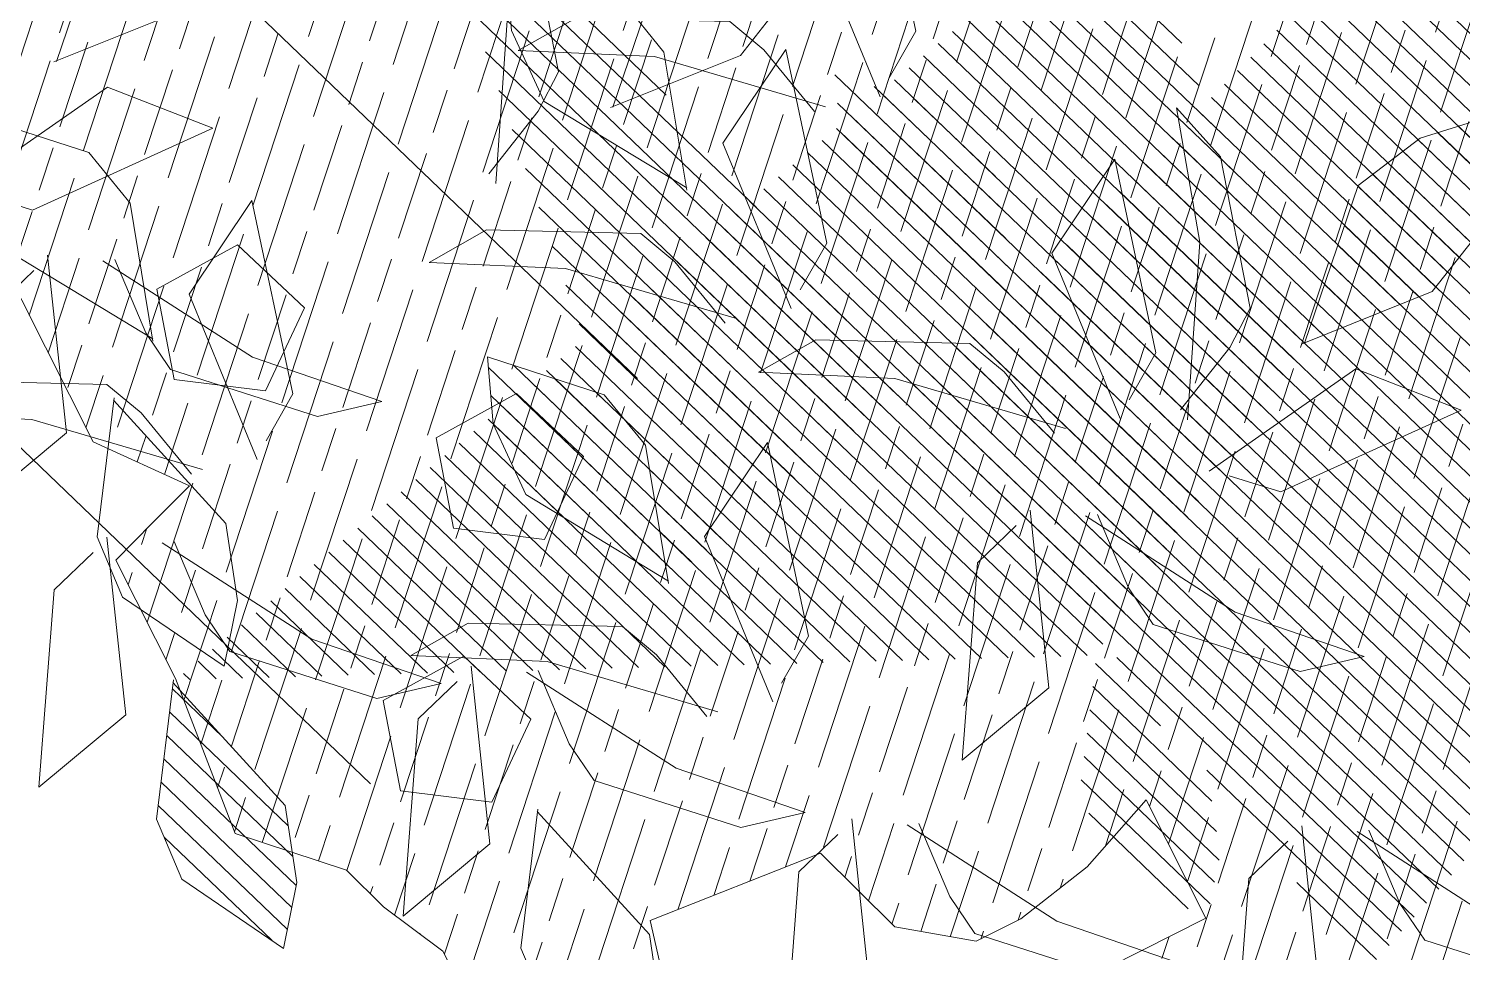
# Model space of a CAD drawing. Header units: millimetres. Extents: x 29001 to 40804, y -8833 to -5892.
# Drawn here: x 29473.07 to 29480.99, y -8287.31 to -8282.2 of the extents above; entities that cross this region are included whole.
import ezdxf

# ---------------------------------------------------------------- set-up
doc = ezdxf.new("R2010")
doc.units = ezdxf.units.MM
doc.layers.get('0').update_dxf_attribs({"lineweight": 0})
for name, color, linetype, lineweight in [('250', 250, 'Continuous', 0), ('252', 252, 'Continuous', 0), ('ARBOL', 3, 'Continuous', 0)]:
    doc.layers.add(name, color=color, linetype=linetype, lineweight=lineweight)
pattern_1 = [(44.99999999999999, (-1654801.513832474, 54996.58392904807), (-0.0105615167030975, 0.0105615167030975), [])]

# ---------------------------------------------------------------- blocks, each defined once
blk = doc.blocks.new('cc')
at = {"color": 66, "linetype": 'Continuous', "true_color": 0x608d07}
for p, q in [((-2.024880017092073, 2.146792107114379), (-2.309246085085761, 2.310970933018325)), ((-1.915532748236728, 2.0078294805935), (-2.199898816230416, 2.172008306499265)), ((-2.123387312632985, 1.976172466316712), (-2.407753380628492, 2.140351292220657)), ((-2.033678333918942, 2.000209914798688), (-2.204297974714791, 2.098717210343239)), ((-2.453786620913888, 1.863604790083627), (-2.738152688907576, 2.027783615989392)), ((-2.345460180451482, 1.952724393424432), (-2.430770000850316, 2.001978041198527)), ((-2.014040043777641, 1.837209839795833), (-2.298406111773147, 2.001388665701597)), ((-2.221894608179355, 1.805552825520863), (-2.506260676173042, 1.969731651426628)), ((-1.905713603320692, 1.926329443143914), (-1.991023423719525, 1.97558309091437)), ((-1.782148031041288, 1.779157875231249), (-2.066514099034976, 1.943336701135195)), ((-2.132185629456217, 1.829590273997383), (-2.302805270253884, 1.928097569541933)), ((-1.692439052325426, 1.803195323715045), (-1.863058693123094, 1.901702619257776)), ((-2.443967475996033, 1.782104752632222), (-2.529277296394866, 1.831358400402678)), ((-2.112547339318553, 1.666590198998165), (-2.39691340731224, 1.83076902490393)), ((-2.56062104632656, 1.773623771365237), (-2.604767971712135, 1.799112010619865)), ((-2.004220898859785, 1.755709802340789), (-2.0895307192568, 1.804963450113064)), ((-1.672800762185943, 1.64019524871037), (-1.957166830179631, 1.804374074614316)), ((-2.230692925000767, 1.658970633203353), (-2.401312565798435, 1.757477928746084)), ((-1.880655326585838, 1.608538234433581), (-2.165021394581345, 1.772717060339346)), ((-1.440908749445953, 1.582143284142148), (-1.725274817441459, 1.746322110047913)), ((-1.790946347864519, 1.632575682913739), (-1.961565988660368, 1.73108297845647)), ((-2.320401903718448, 1.634933184723195), (-2.44920160910624, 1.709295729298901)), ((-2.211054634863103, 1.495970558202316), (-2.425164160709755, 1.619586750586677)), ((-2.102728194404335, 1.585090161546759), (-2.188038014803169, 1.634343809319034)), ((-1.771308057726856, 1.469575607910883), (-2.055674125720543, 1.633754433814829)), ((-1.979162622126751, 1.437918593635914), (-2.263528690120438, 1.602097419539859)), ((-1.662981617266269, 1.558695211257145), (-1.748291437665102, 1.607948859027601)), ((-1.331561480590608, 1.443180657623088), (-1.615927548586114, 1.607359483527034)), ((-1.88945364340907, 1.461956042119709), (-2.060073284204918, 1.560463337662441)), ((-1.539416044992322, 1.411523643348119), (-1.823782112986009, 1.575702469252064)), ((-2.768946797679746, 1.51474594269348), (-2.785129505049554, 1.52408903315154)), ((-2.650801211999351, 1.522365508488292), (-2.6688696173278, 1.532797307170767)), ((-2.418909199264817, 1.464313543925527), (-2.53392146562328, 1.530715906868863)), ((-2.329200220545317, 1.488350992407504), (-2.401126712258701, 1.529877771758038)), ((-1.449707066271003, 1.435561091828276), (-1.620326707068671, 1.534068387371008)), ((-2.858655776399246, 1.490708494213322), (-2.874838484060092, 1.500051584838729)), ((-2.640982067081495, 1.440865471036886), (-2.726291887480329, 1.490119118809162)), ((-2.309561930404016, 1.32535091740283), (-2.593927998399522, 1.489529743308594)), ((-2.201235489948886, 1.414470520750911), (-2.286545310347719, 1.463724168523186)), ((-1.869815353271406, 1.298955967115035), (-2.154181421265093, 1.463134793020799)), ((-2.749308507542082, 1.351745867694262), (-2.921639138230603, 1.451241003711402)), ((-2.517416494807549, 1.29369390312786), (-2.801782562801236, 1.457872729031806)), ((-2.077669917669482, 1.267298952838246), (-2.362035985663169, 1.431477778742192)), ((-1.761488912812638, 1.388075570463116), (-1.846798733209653, 1.437329218235391)), ((-1.43006877613152, 1.272561016825421), (-1.714434844125208, 1.436739842729367)), ((-2.86745409321702, 1.344126301892175), (-2.962641407597403, 1.399082723475658)), ((-2.42770751608623, 1.317731351609837), (-2.598327156883897, 1.416238647152568)), ((-1.637923340531415, 1.240904002548632), (-1.922289408526922, 1.405082828454397)), ((-1.321742335674571, 1.361680620171683), (-1.407052156073405, 1.410934267943958)), ((-1.98796093895362, 1.291336401323861), (-2.158580579751288, 1.389843696866592)), ((-1.548214361817372, 1.264941451034247), (-1.718834002613221, 1.363448746578797)), ((-1.198176763396987, 1.214509052260837), (-1.482542831392493, 1.378687878166602)), ((-2.957163071943796, 1.320088853421112), (-2.999217750577372, 1.344369133448708)), ((-2.739489362620589, 1.270245830235581), (-2.824799183017603, 1.319499478009675)), ((-2.408069225948566, 1.154731276605162), (-2.692435293942253, 1.318910102512746)), ((-2.847815803086633, 1.181126226898414), (-3.003649484191556, 1.271096844633576)), ((-2.615923790352099, 1.123074262332011), (-2.900289858345786, 1.287253088237776)), ((-2.299742785489798, 1.243850879953243), (-2.385052605888632, 1.293104527723699)), ((-1.968322648812318, 1.128336326317367), (-2.252688716806006, 1.292515152221313)), ((-2.526214811625323, 1.147111710808531), (-2.696834452421172, 1.245619006353081)), ((-2.176177213212213, 1.096679312042397), (-2.460543281205901, 1.260858137946343)), ((-1.859996208357188, 1.217455929667267), (-1.945306028756022, 1.266709577439542)), ((-1.528576071676071, 1.101941376029572), (-1.812942139671577, 1.266120201933518)), ((-1.420249631219122, 1.191060979379472), (-1.505559451617955, 1.240314627149928)), ((-1.088829494536185, 1.075546425738139), (-1.373195562531691, 1.239725251643904)), ((-2.086468234494532, 1.120716760524374), (-2.257087875290381, 1.219224056068924)), ((-1.736430636074147, 1.070284361750964), (-2.020796704069653, 1.234463187656729)), ((-1.296684058937899, 1.04388941146135), (-1.581050126931586, 1.208068237367115)), ((-2.96596138876339, 1.173506661098145), (-3.008081217774816, 1.19782455571476)), ((-1.646721657361923, 1.094321810240217), (-1.81734129815959, 1.192829105782948)), ((-2.837996658165139, 1.099626189441551), (-2.923306478562154, 1.148879837212007)), ((-2.506576521493116, 0.9841116358129511), (-2.790942589488623, 1.148290461716897)), ((-1.206975080223856, 1.067926859950603), (-1.377594721021524, 1.166434155493334)), ((-2.71443108589483, 0.9524546215343435), (-2.998797153888518, 1.116633447440108)), ((-2.398250081027072, 1.073231239151937), (-2.483559901425906, 1.122484886922393)), ((-2.06682994435505, 0.9577166855196992), (-2.351196012348737, 1.121895511425464)), ((-2.946323098625726, 1.010506586100746), (-3.090361489055795, 1.093667189586995)), ((-2.274684508756764, 0.9260596712465485), (-2.559050576750451, 1.090238497152313)), ((-1.9585035038981, 1.04683628886778), (-2.043813324295115, 1.096089936640055)), ((-1.627083367216983, 0.9313217352300853), (-1.91144943521067, 1.095500561134031)), ((-3.064468684304302, 1.002887020300477), (-3.170605298641021, 1.064165023159148)), ((-2.624722107169873, 0.9764920700126822), (-2.795341747967541, 1.074999365557233)), ((-2.184975530031807, 0.9500971197230683), (-2.355595170829474, 1.048604415267619)), ((-1.834937931616878, 0.8996647209551156), (-2.119303999612384, 1.063843546859061)), ((-1.518756926765491, 1.020441338583623), (-1.604066747164325, 1.069694986354079)), ((-1.187336790082554, 0.9049267849422904), (-1.471702858076242, 1.069105610848055)), ((-3.154177663031078, 0.9788495718257764), (-3.250849108335387, 1.034662856794967)), ((-1.745228952902835, 0.9237021694407304), (-1.915848593700503, 1.022209464983462)), ((-1.395191354482449, 0.8732697706636827), (-1.679557422476137, 1.037448596569448)), ((-1.079010349625605, 0.9940463882940094), (-1.164320170026258, 1.043300036066285)), ((-3.484576971306524, 0.8662818955926923), (-3.72739827551959, 1.006474840942246)), ((-3.376250530847756, 0.9554014989334974), (-3.46156035124659, 1.004655146705772)), ((-3.044830394172095, 0.8398869453048974), (-3.329196462167602, 1.004065771208843)), ((-1.305482375770225, 0.8973072191547544), (-1.476102016566074, 0.9958145146974857)), ((-0.9554447773443826, 0.8468748203758878), (-1.23981084533807, 1.011053646279834)), ((-3.602722556990557, 0.8586623297960614), (-3.773342197788224, 0.9571696253406117)), ((-3.252684958573809, 0.8082299310299277), (-3.537051026567497, 0.9724087569338735)), ((-2.93650395370787, 0.9290065486438834), (-3.021813774106704, 0.9782601964161586)), ((-2.605083817034028, 0.8134919950116455), (-2.889449885027716, 0.9776708209174103)), ((-2.496757376571622, 0.9026115983579075), (-2.582067196972275, 0.9518652461283637)), ((-2.1653372398996, 0.7870970447238506), (-2.449703307893287, 0.9512758706296154)), ((-0.8657357986303396, 0.8709122688651405), (-1.036355439428007, 0.9694195644096908)), ((-3.16297597985249, 0.8322673795064475), (-3.333595620650158, 0.9307746750491788)), ((-2.812938381437561, 0.7818349807384948), (-3.097304449431249, 0.9460138066442596)), ((-2.373191804299495, 0.7554400304488809), (-2.657557872295001, 0.9196188563546457)), ((-2.057010799435375, 0.8762166480664746), (-2.142320619834209, 0.9254702958387497)), ((-1.725590662759714, 0.7607020944342366), (-2.009956730753402, 0.9248809203381825)), ((-2.723229402712604, 0.8058724292168336), (-2.893849043510272, 0.9043797247595649)), ((-1.933445227161428, 0.729045080159267), (-2.217811295156935, 0.8932239060632128)), ((-1.617264222304584, 0.8498216977841366), (-1.702574042705237, 0.8990753455564118)), ((-1.285844085623467, 0.7343071441446227), (-1.570210153617154, 0.8984859700485686)), ((-2.283482825576357, 0.7794774789290386), (-2.454102466374025, 0.8779847744717699)), ((-1.493698650025181, 0.702650129867834), (-1.778064718018868, 0.8668289557735989)), ((-1.177517645173793, 0.8234267474981607), (-1.262827465570808, 0.8726803952704358)), ((-0.8460975084890379, 0.7079121938550088), (-1.130463576482725, 0.8720910197607736)), ((-3.474757826392306, 0.7847818581394677), (-3.560067646792959, 0.8340355059117428)), ((-3.143337689713007, 0.6692673045054107), (-3.427703757708514, 0.8334461304093566)), ((-1.843736248440109, 0.7530825286394247), (-2.014355889237777, 0.851589824182156)), ((-1.403989671309319, 0.7266875783570867), (-1.574609312106986, 0.825194873899818)), ((-1.053952072887114, 0.6762551795782201), (-1.33831814088262, 0.840434005482166)), ((-3.583084266854712, 0.6956622547968436), (-3.805218515692104, 0.8239115231590404)), ((-3.351192254118359, 0.63761029023226), (-3.635558322113866, 0.8017891161362058)), ((-3.035011249256058, 0.7583869078498537), (-3.120321069654892, 0.8076405556221289)), ((-2.703591112578579, 0.6428723542176158), (-2.987957180574085, 0.8070511801215616)), ((-0.9642430941785278, 0.7002926280711108), (-1.134862734974377, 0.7987999236138421)), ((-0.6142054957490473, 0.6498602292886062), (-0.8985715637445537, 0.814039055192552)), ((-2.911445676978474, 0.6112153399408271), (-3.19581174497398, 0.7753941658465919)), ((-2.595264672116173, 0.7319919575602398), (-2.680574492515007, 0.781245605332515)), ((-2.263844535438693, 0.6164774039261829), (-2.5482106034342, 0.7806562298319477)), ((-3.701229852533288, 0.6880426890002127), (-3.781181067332, 0.7342025443867897)), ((-3.26148327539704, 0.6616477387105988), (-3.432102916194708, 0.7601550342551491)), ((-2.821736698260793, 0.6352527884209849), (-2.992356339056641, 0.7337600839655352)), ((-2.471699099842226, 0.5848203896512132), (-2.756065167835914, 0.748999215556978)), ((-2.155518094981744, 0.7055970072724449), (-2.240827915378759, 0.75485065504472)), ((-1.824097958304264, 0.590082453638388), (-2.108464026299771, 0.7542612795441528)), ((-2.381990121120907, 0.6088578381331899), (-2.552609761916756, 0.7073651336759212)), ((-2.031952522707797, 0.5584254393615993), (-2.316318590701485, 0.7226042652655451)), ((-1.715771517843677, 0.679202056982831), (-1.801081338242511, 0.7284557047532871)), ((-1.384351381166198, 0.563687503346955), (-1.668717449161704, 0.7278663292509009)), ((-1.276024940714706, 0.652807106700493), (-1.361334761111721, 0.7020607544709492)), ((-0.9446048040299502, 0.5372925530555221), (-1.228970872023638, 0.701471378961287)), ((-1.942243543986478, 0.582462887845395), (-2.112863184782327, 0.6809701833881263)), ((-1.592205945569731, 0.5320304890738043), (-1.876572013563418, 0.6962093149777502)), ((-1.152459368429845, 0.5056355387805525), (-1.436825436423533, 0.6698143646863173)), ((-0.8362783635802771, 0.6264121564145171), (-0.9215881839772919, 0.6756658041867922)), ((-0.5048582268937025, 0.5108976027695462), (-0.789224294889209, 0.675076428675311)), ((-3.790938831256426, 0.6640052405218739), (-3.792227002160871, 0.6647489663409942)), ((-3.573265121935037, 0.614162217343619), (-3.65857494233569, 0.6634158651158941)), ((-3.241844985261196, 0.498647663711381), (-3.526211053256702, 0.6628264896171459)), ((-3.133518544800609, 0.5877672670540051), (-3.218828365199442, 0.6370209148280992)), ((-2.802098408119491, 0.4722527134199481), (-3.086464476113179, 0.636431539323894)), ((-1.502496966848412, 0.5560679375539621), (-1.673116607644261, 0.6545752330985124)), ((-0.7127127912935975, 0.4792405884927575), (-0.997078859287285, 0.6434194143967034)), ((-3.44969954966291, 0.4669906494345923), (-3.734065617656597, 0.6311694753385382)), ((-3.009952972524843, 0.4405956991467974), (-3.294319040518531, 0.6047745250507433)), ((-2.693771967664361, 0.5613723167662101), (-2.779081788061376, 0.6106259645366663)), ((-2.362351830985062, 0.4458577631303342), (-2.64671789897875, 0.610036589036099)), ((-1.06275038971944, 0.5296729872716242), (-1.23337003051347, 0.6281802828161744)), ((-3.681591562397443, 0.525042613999176), (-3.806143806401451, 0.5969528856039688)), ((-3.359990570939772, 0.4910280979165691), (-3.530610211737439, 0.5895353934593004)), ((-2.570206395384957, 0.4142007488553645), (-2.854572463378645, 0.5783795747611293)), ((-2.254025390524475, 0.5349773664765962), (-2.33933521092149, 0.5842310142470524)), ((-1.922605253845177, 0.4194628128389013), (-2.206971321838864, 0.5836416387428471)), ((-2.920243993805343, 0.4646331476269552), (-3.090863634603011, 0.5631404431715055)), ((-2.130459818250529, 0.3878057985657506), (-2.414825886244216, 0.5519846244696964)), ((-1.814278813388228, 0.5085824161888013), (-1.899588633787062, 0.5578360639592574)), ((-1.482858676710748, 0.3930678625511064), (-1.767224744706255, 0.5572466884550522)), ((-3.7997371480742, 0.517423048198907), (-3.81475373925241, 0.5260928811603662)), ((-2.480497416669095, 0.4382381973373413), (-2.651117057466763, 0.5367454928800726)), ((-2.04075083952921, 0.4118432470477273), (-2.211370480325058, 0.5103505425904586)), ((-1.690713241112462, 0.3614108482761367), (-1.97507930910615, 0.5255896741800825)), ((-1.37453223625198, 0.4821874658991874), (-1.459842056648995, 0.5314411136696435)), ((-1.043112099572681, 0.3666729122596735), (-1.327478167566369, 0.5308517381654383)), ((-3.67177241747595, 0.4435425765423133), (-3.757082237874783, 0.4927962243145885)), ((-3.340352280803927, 0.3280280229137134), (-3.624718348799433, 0.4922068488194782)), ((-1.601004262392962, 0.3854482967599324), (-1.77162390319063, 0.4839555923044827)), ((-1.250966663974395, 0.3350158979847038), (-1.535332731969902, 0.4991947238922876)), ((-0.9347856591211894, 0.4557925156150304), (-1.020095479518204, 0.5050461633873056)), ((-3.548206845205641, 0.2963710086387437), (-3.819187301973216, 0.4528216482995049)), ((-3.23202584034334, 0.4171476262599754), (-3.317335660742174, 0.4664012740304315)), ((-2.900605703667679, 0.3016330726240994), (-3.184971771661367, 0.4658118985280453)), ((-1.161257685254895, 0.3590533464703185), (-1.331877326052563, 0.4575606420130498)), ((-0.8112200868345099, 0.3086209476950899), (-1.095586154830016, 0.4727997735990357)), ((-3.458497866480684, 0.3204084571152634), (-3.629117507278352, 0.4189157526579947)), ((-3.108460268067574, 0.2699760583491297), (-3.392826336061262, 0.4341548842530756)), ((-2.792279263208911, 0.3907526759703615), (-2.877589083607745, 0.4400063237408176)), ((-2.460859126525975, 0.2752381223308475), (-2.745225194519662, 0.4394169482366124)), ((-2.352532686070845, 0.3643577256807475), (-2.437842506471497, 0.4136113734530227)), ((-2.021112549389727, 0.2488431720430526), (-2.305478617385234, 0.4130219979488174)), ((-3.780098857938356, 0.3544229732015083), (-3.851590680425943, 0.3956987961591949)), ((-3.018751289348074, 0.2940135068292875), (-3.189370930143923, 0.3925208023738378)), ((-2.668713690929508, 0.2435811080595158), (-2.953079758926833, 0.4077599339652807)), ((-2.228967113791441, 0.2171861577680829), (-2.513333181785129, 0.3813649836720288)), ((-1.912786108930959, 0.3379627753911336), (-1.998095929329793, 0.3872164231634088)), ((-1.58136597225166, 0.2224482217534387), (-1.865732040245348, 0.3866270476573845)), ((-2.579004712213646, 0.2676185565414926), (-2.749624353011313, 0.3661258520842239)), ((-1.789220536655193, 0.190791207478469), (-2.073586604648881, 0.3549700333824148)), ((-1.47303953179653, 0.3115678251033387), (-1.558349352195364, 0.3608214728756138)), ((-1.141619395117232, 0.1960532714656438), (-1.425985463110919, 0.3602320973695896)), ((-3.770279713027776, 0.2729229357555596), (-3.855589533424791, 0.3221765835260157)), ((-3.438859576344839, 0.1574083821142267), (-3.723225644338527, 0.3215872080218105)), ((-2.139258135075579, 0.2412236062536977), (-2.309877775873247, 0.339730901796429)), ((-1.349473959518946, 0.1643962571888551), (-1.633840027512633, 0.3285750830946199)), ((-3.330533135884252, 0.2465279854586697), (-3.415842956283086, 0.2957816332309449)), ((-2.999112999210411, 0.1310134318282508), (-3.283479067204098, 0.2951922577321966)), ((-1.699511557935693, 0.2148286559640837), (-1.870131198733361, 0.313335951506815)), ((-1.259764980801265, 0.1884337056744698), (-1.430384621597113, 0.2869410012190201)), ((-3.646714140744734, 0.125751367837438), (-3.917349706542154, 0.2820028846017522)), ((-3.206967563610306, 0.09935641755146207), (-3.491333631603993, 0.2635352434572269)), ((-2.890786558751643, 0.2201330351726938), (-2.976096379148657, 0.2693866829467879)), ((-2.559366422072344, 0.1046184815386368), (-2.843732490066031, 0.2687973074425827)), ((-3.878606153479268, 0.1838033324020216), (-3.947380813082418, 0.2235104006358597)), ((-3.55700516203251, 0.1497888163266907), (-3.727624802828359, 0.248296111869422)), ((-2.767220986475877, 0.07296146726184816), (-3.051587054469564, 0.237140293167613)), ((-2.451039981615395, 0.1937380848848989), (-2.536349802016048, 0.242991732657174)), ((-2.119619844930639, 0.07822353124538495), (-2.403985912926146, 0.2424023571493308)), ((-3.117258584888987, 0.1233938660316198), (-3.287878225684835, 0.2219011615743511)), ((-2.677512007756377, 0.0969989157456439), (-2.848131648552226, 0.1955062112901942)), ((-2.32747440933781, 0.04656651697223424), (-2.611840477331498, 0.2107453428779991)), ((-2.011293404480966, 0.1673431345971039), (-2.096603224877981, 0.2165967823675601)), ((-1.67987326779803, 0.05182858095759002), (-1.964239335791717, 0.2160074068615359)), ((-1.571546827339262, 0.14094818430749), (-1.656856647738095, 0.1902018320797652)), ((-2.237765430620129, 0.07060396545784897), (-2.408385071417797, 0.1691112610005803)), ((-1.887727832197925, 0.02017156668262032), (-2.172093900191612, 0.1843503925865662)), ((-1.240126690658144, 0.02543363066615711), (-1.524492758651832, 0.1896124565719219)), ((-3.537366871887571, -0.01321125868525996), (-3.821732939881258, 0.1509675672186859)), ((-1.798018853485701, 0.04420901516823506), (-1.96863849427973, 0.1427163107127853)), ((-1.447981255059858, -0.006223383608812583), (-1.732347323055365, 0.1579554422969522)), ((-3.86878700858324, 0.1023032949742628), (-3.910682283953065, 0.1264915434876457)), ((-3.42904043143426, 0.075908344670097), (-3.514350251833093, 0.1251619924423721)), ((-3.097620294751323, -0.0396062089712359), (-3.38198636274501, 0.1245726169327099)), ((-2.989293854292555, 0.04951339437502611), (-3.07460367468957, 0.09876704214548226)), ((-2.657873717615075, -0.06600115925903083), (-2.942239785610582, 0.09817766664491501)), ((-1.358272276343996, 0.01781406487862114), (-1.528891917141664, 0.1163213604231714)), ((-3.655512457587974, -0.02083082445460605), (-3.826132098385642, 0.07767647108994424)), ((-3.305474859149399, -0.07126322325166257), (-3.589840927144905, 0.09291560265410226)), ((-2.865728282016789, -0.09765817353400053), (-3.150094350012296, 0.06652065236994531)), ((-2.549547277158126, 0.02311844408905017), (-2.63485709755696, 0.07237209186132532)), ((-2.218127140480647, -0.09239610954864474), (-2.502493208474334, 0.07178271635712008)), ((-3.215765880438994, -0.04722577475695289), (-3.386385521236662, 0.05128152078577841)), ((-2.425981704880542, -0.1240531238254334), (-2.710347772874229, 0.04012570208033139)), ((-2.109800700025517, -0.003276506198744755), (-2.195110520422531, 0.04597714157353039)), ((-1.778380563337123, -0.1187910598418966), (-2.062746631332629, 0.0453877660620492)), ((-3.745221436285647, -0.04486827296204865), (-3.87398375482735, 0.02947268631032784)), ((-2.77601930329547, -0.07362072505384276), (-2.946638944093138, 0.02488657048888854)), ((-1.986235127742475, -0.1504480741132284), (-2.270601195737981, 0.01373075179071748)), ((-1.67005412288745, -0.02967145648653968), (-1.755363943284465, 0.01958219128391647)), ((-1.338633986202694, -0.1451860101296916), (-1.623000054196382, 0.01899281577607326)), ((-2.336272726162861, -0.1000156753398187), (-2.506892366960528, -0.001508379793449421)), ((-1.896526149030251, -0.1264106256257946), (-2.067145789827919, -0.02790333008306334)), ((-1.546488550602589, -0.1768430244046613), (-1.830854618596277, -0.01266419849889644)), ((-3.527547726989724, -0.09471129610938078), (-3.612857547390377, -0.04545764833892463)), ((-3.196127590292235, -0.2102258497707226), (-3.480493658287742, -0.04604702386677673)), ((-1.456779571892184, -0.1528055759154086), (-1.627399212689852, -0.05429828037267725)), ((-3.635874167426664, -0.1838308994829276), (-3.837285225738015, -0.06754617075057467)), ((-3.403982154690311, -0.2418828640493302), (-3.688348222683999, -0.07770403814356541)), ((-3.087801149842562, -0.1211062464135466), (-3.173110970241396, -0.07185259864127147)), ((-2.756381013155988, -0.2366208000566985), (-3.040747081149675, -0.07244197415275266)), ((-3.314273175994458, -0.2178454155382497), (-3.484892816792126, -0.1193381199955184)), ((-2.964235577557702, -0.2682778143371252), (-3.248601645551389, -0.1040989884313603)), ((-2.648054572699039, -0.1475011967104365), (-2.733364393097872, -0.09824754893816134)), ((-2.316634436023378, -0.2630157503444934), (-2.601000504017065, -0.09883692444054759)), ((-2.208307995566429, -0.1738961469945934), (-2.293617815965263, -0.1246424992241373)), ((-1.876887858885311, -0.2894107006359263), (-2.161253926878999, -0.1252318747301615)), ((-2.874526598847297, -0.2442403658405965), (-3.045146239643145, -0.1457330702978652)), ((-2.524489000423273, -0.2946727646212821), (-2.80885506841696, -0.1304939387155173)), ((-2.084742423285206, -0.321067714910896), (-2.369108491280713, -0.1568888890069502)), ((-1.768561418432, -0.2002910972823884), (-1.853871238829015, -0.1510374495119322)), ((-1.437141281743607, -0.3158056509273592), (-1.721507349737294, -0.1516268250234134)), ((-3.754019753128887, -0.1914504652540927), (-3.806869251036915, -0.1609377934073564)), ((-2.434780021703773, -0.2706353161374864), (-2.605399662501441, -0.1721280205947551)), ((-1.644995846148959, -0.3474626652005099), (-1.929361914142646, -0.1832838392965641)), ((-3.626055022530636, -0.2653309369106864), (-3.71136484292947, -0.2160772891365923)), ((-3.294634885833148, -0.3808454905702092), (-3.579000953826835, -0.2166666646662634)), ((-1.995033444571163, -0.2970302664234623), (-2.165653085368831, -0.198522970880731)), ((-3.502489450233043, -0.4125025048469979), (-3.782831802613146, -0.2506467722323578)), ((-3.186308445399845, -0.2917258871948434), (-3.27161826579686, -0.2424722394225682)), ((-2.854888308698719, -0.4072404408598231), (-3.139254376692406, -0.2430616149540583)), ((-3.062742873098614, -0.4388974551366118), (-3.347108941092301, -0.274718629230847)), ((-2.746561868250865, -0.3181208374971902), (-2.83187168864788, -0.2688671897267341)), ((-2.415141731562471, -0.4336353911457991), (-2.699507799557978, -0.2694565652400343)), ((-3.41278047153537, -0.3884650563377363), (-3.583400112333038, -0.289957760793186)), ((-2.973033894402761, -0.4148600066218933), (-3.143653535200428, -0.316352711079162)), ((-2.622996295962366, -0.4652924054244068), (-2.907362363957873, -0.3011135795204609)), ((-2.306815291107341, -0.3445157877940801), (-2.392125111506175, -0.295262140021805)), ((-1.975395154428043, -0.460030341433594), (-2.25976122242173, -0.2958515155278292)), ((-3.734381462973033, -0.3544505402787763), (-3.758794354211204, -0.3403557509518578)), ((-2.533287317255599, -0.4412549569260591), (-2.703906958053267, -0.3427476613833278)), ((-2.183249718827938, -0.4916873557085637), (-2.467615786823444, -0.3275085298027989)), ((-1.867068713974732, -0.370910738080056), (-1.952378534373565, -0.3216570903077809)), ((-2.093540740112076, -0.46764990722113), (-2.264160380909743, -0.3691426116783987)), ((-1.743503141693509, -0.5180823059981776), (-2.027869209687196, -0.3539034800942318)), ((-3.647089922815212, -0.4048483344886336), (-3.677508249373204, -0.3872863054621121)), ((-3.284815740938939, -0.46234552799433), (-3.370125561337773, -0.4130918802238739)), ((-2.953395604237812, -0.5778600816574908), (-3.237761672235138, -0.413681255751726)), ((-2.845069163806329, -0.488740478278487), (-2.930378984205163, -0.4394868305062118)), ((-2.513649027105203, -0.6042550319452857), (-2.79801509509889, -0.4400762060395209)), ((-3.393142181377698, -0.5514651313642389), (-3.536291373609856, -0.4688179066961311)), ((-3.161250168639526, -0.6095170959324605), (-3.445616236635033, -0.4453382700266957)), ((-2.721503591503279, -0.6359120462220744), (-3.005869659496966, -0.4717332203181286)), ((-2.405322586657348, -0.5151354285826528), (-2.490632407058001, -0.4658817808103777)), ((-2.073902449968955, -0.6306499822312617), (-2.358268517962642, -0.4664711563254968)), ((-3.071541189943673, -0.5854796474231989), (-3.242160830741341, -0.4869723518768296)), ((-2.28175701436885, -0.6623069965098694), (-2.566123082362537, -0.4981281706059235)), ((-3.511287767076283, -0.559084697137223), (-3.562851826467522, -0.5293141735673998)), ((-2.631794612811063, -0.6118745977091749), (-2.802414253608731, -0.5133673021628056)), ((-1.84201043723624, -0.6887019467940263), (-2.126376505229928, -0.5245231208900805)), ((-2.192048035662083, -0.6382695480097027), (-2.362667676459751, -0.5397622524669714)), ((-3.383323036479851, -0.6329651687919977), (-3.468632856876866, -0.5837115210215416)), ((-3.051902899784181, -0.7484797224515205), (-3.336268967779688, -0.5843008965475747)), ((-3.259757464185896, -0.7801367367283092), (-3.544123532179583, -0.6159579108225444)), ((-2.943576459347241, -0.6593601190797926), (-3.028886279746075, -0.6101064713075175)), ((-2.612156322646115, -0.7748746727447724), (-2.896522390639802, -0.6106958468371886)), ((-3.49164947691861, -0.7220847721637256), (-3.596929517727403, -0.661301312262367)), ((-3.170048485484585, -0.7560992882208666), (-3.340668126282253, -0.6575919926781353)), ((-2.82001088704601, -0.8065316870197421), (-3.104376955039697, -0.6423528611157963)), ((-2.503829882214632, -0.6857550693639496), (-2.589139702613465, -0.6365014215916744)), ((-2.172409745511686, -0.8012696230325673), (-2.456775813505374, -0.6370907971286215)), ((-2.730301908351976, -0.7824942385068425), (-2.900921549147824, -0.6839869429641112)), ((-2.380264309907943, -0.832926637307537), (-2.66463037790345, -0.6687478114035912)), ((-2.290555331219366, -0.8088891887928185), (-2.461174972015215, -0.7103818932482682)), ((-3.481830332024401, -0.8035848095860274), (-3.567140152423235, -0.7543311618155712)), ((-3.150410195325094, -0.9190993632510072), (-3.434776263318781, -0.7549205373452423)), ((-3.042083754886335, -0.8299797598774603), (-3.127393575286987, -0.7807261121051852)), ((-2.710663618190665, -0.9454943135388021), (-2.995029686184353, -0.7813154876330373)), ((-2.91851818259056, -0.9771513278155908), (-3.202884250586067, -0.812972501909826)), ((-2.602337177755544, -0.8563747101634362), (-2.687646998152559, -0.8071210623911611)), ((-2.27091704105078, -0.971889263830235), (-2.555283109046286, -0.8077104379262892)), ((-3.358264759728627, -0.9507563775259769), (-3.548854620894417, -0.84071926987599)), ((-3.268555781029136, -0.9267189290167153), (-3.439175421826803, -0.828211633472165)), ((-2.828809203891069, -0.9531138793045102), (-2.999428844688737, -0.8546065837617789)), ((-2.478771605450675, -1.003546278105205), (-2.763137673446181, -0.8393674522012589)), ((-2.389062626760278, -0.9795088295904861), (-2.559682267556127, -0.8810015340477548)), ((-3.248917490869644, -1.089719004045037), (-3.52481717250339, -0.9304282485863951)), ((-3.140591050432704, -1.000599400673309), (-3.225900870831538, -0.9513457528992149)), ((-2.809170913731577, -1.116113954338289), (-3.093536981725265, -0.9519351284325239)), ((-2.700844473296456, -1.026994350961104), (-2.786154293693471, -0.9777407031906478)), ((-2.36942433659533, -1.142508904626084), (-2.653790404590836, -0.9783300787203189)), ((-3.017025478133291, -1.147770968611439), (-3.301391546126979, -0.9835921427056746)), ((-2.577278900997044, -1.174165918901053), (-2.861644968990731, -1.009987092997108)), ((-3.367063076573686, -1.097338569810745), (-3.500779724088716, -1.020137227373198)), ((-2.927316499435619, -1.123733520100359), (-3.097936140233287, -1.025226224555809)), ((-3.239098345979073, -1.171219041467339), (-3.324408166376088, -1.121965393695064)), ((-2.907678209276128, -1.286733595134137), (-3.192044277269815, -1.122554769228373)), ((-3.11553277368148, -1.31839060940365), (-3.399898841675167, -1.154211783499704)), ((-2.799351768841007, -1.197613991756953), (-2.884661589238021, -1.148360343984677)), ((-3.025823794983808, -1.294353160894389), (-3.196443435779656, -1.195845865351657)), ((-2.675786196541594, -1.344785559698721), (-2.960152264535282, -1.180606733794775)), ((-3.006185504818859, -1.457353235928167), (-3.290551572812547, -1.293174410024221)), ((-2.774293492087963, -1.515405200492751), (-3.058659560081651, -1.351226374586986))]:
    blk.add_line(p, q, dxfattribs=at)
at = {"layer": '250', "color": 66, "true_color": 0x608d07}
for points in [[(-3.251400577344612, 1.588529953891339), (-2.472747306679594, 1.79716946894041), (-2.396995060247718, 1.514458236482824), (-2.592900245472265, 1.537718628938819), (-2.77933669351296, 1.525641212356277), (-2.885518063632844, 1.497190000120099), (-2.998681402754301, 1.353236866891166), (-3.012652971425268, 1.122237239127571), (-3.39251390242498, 0.9825788599464431), (-3.539057773026798, 1.246321533939408)], [(-3.845646377378216, 0.9747903575189412), (-3.779362868561293, 0.7274169340980734), (-3.812272694513013, 0.5670958446753502), (-3.81926151191692, 0.4515952182828187), (-3.948883188324544, 0.2274821873179462), (-3.818796872523308, -0.1164233040344698), (-3.743044626091432, -0.3991345364920562), (-3.627394518569417, -0.4060211332944164), (-3.5117444108364, -0.4129077300931385), (-3.605976341290443, -0.627538107066357), (-3.454471848424873, -1.192960572196171)]]:
    blk.add_lwpolyline(points, dxfattribs=at)
blk.add_lwpolyline([(-3.060154651078847, -0.5372332951646968), (-3.246968761817698, -0.4577221037361596), (-3.380317133473, -0.6108225717252935), (-3.275916848771885, -0.7849550558930787), (-3.078045552856565, -0.7394743817822018)], close=True, dxfattribs=at)
at = {"layer": 'ARBOL', "color": 66, "true_color": 0x608d07}
for points in [[(-3.292816473418497, 0.4742207385716029), (-3.479630583940889, 0.55373193000014), (-3.61297895559801, 0.4006314620128251), (-3.508578670895076, 0.2264989778414019), (-3.310707374981575, 0.2719796519522788)], [(-2.818803090372967, 0.1189901896977972), (-3.005617200895358, 0.1985013809098746), (-3.13896557255066, 0.04540091313901939), (-3.034565287851365, -0.1287315710305847), (-2.836693991936045, -0.08325089692152687)]]:
    blk.add_lwpolyline(points, close=True, dxfattribs=at)
blk = doc.blocks.new('U1')
at = {"lineweight": 0}
h = blk.add_hatch(dxfattribs=at)
h.set_pattern_fill('ANSI31', color=63, scale=0.1194899212860037, style=0)
h.set_pattern_definition(pattern_1)
edge = h.paths.add_edge_path()
edge.add_line((-2359702.903192607, 78422.68319526207), (-2359702.887252613, 78422.79342749505))
edge.add_line((-2359702.887252613, 78422.79342749505), (-2359702.855293586, 78422.83424557942))
edge.add_line((-2359702.855293586, 78422.8342455794), (-2359702.762967762, 78422.8661900768))
edge.add_line((-2359702.762967762, 78422.86619007682), (-2359702.766518693, 78422.81294917854))
edge.add_line((-2359702.766518692, 78422.81294917854), (-2359702.791375534, 78422.75615884548))
edge.add_line((-2359702.791375534, 78422.75615884547), (-2359702.903231964, 78422.68517077321))
edge.add_line((-2359703.184066203, 78422.90265326496), (-2359703.168126209, 78423.01288549793))
edge.add_line((-2359703.168126209, 78423.01288549791), (-2359703.136167182, 78423.05370358229))
edge.add_line((-2359703.136167181, 78423.05370358232), (-2359703.043841356, 78423.08564807974))
edge.add_line((-2359703.043841356, 78423.08564807971), (-2359703.047392289, 78423.03240718141))
edge.add_line((-2359703.047392289, 78423.03240718142), (-2359703.07224913, 78422.97561684834))
edge.add_line((-2359703.072249129, 78422.97561684834), (-2359703.184105561, 78422.9046287761))
edge.add_line((-2359703.570524517, 78423.28469189895), (-2359703.674737489, 78423.32399692167))
edge.add_line((-2359703.674737489, 78423.3239969217), (-2359703.707715281, 78423.36399642969))
edge.add_line((-2359703.707715281, 78423.36399642967), (-2359703.719027414, 78423.46103531132))
edge.add_line((-2359703.719027414, 78423.46103531132), (-2359703.667800476, 78423.44610201358))
edge.add_line((-2359703.667800476, 78423.44610201358), (-2359703.617695721, 78423.40959834254))
edge.add_line((-2359703.617695721, 78423.40959834252), (-2359703.572462149, 78423.28507890055))
edge.add_line((-2359703.823762535, 78422.76777352749), (-2359703.807959051, 78422.65752164075))
edge.add_line((-2359703.807959051, 78422.65752164077), (-2359703.827105473, 78422.60934581753))
edge.add_line((-2359703.827105473, 78422.60934581752), (-2359703.906670168, 78422.55265394715))
edge.add_line((-2359703.906670168, 78422.55265394716), (-2359703.918282508, 78422.60473423054))
edge.add_line((-2359703.918282507, 78422.60473423052), (-2359703.910455535, 78422.66623010831))
edge.add_line((-2359703.910455535, 78422.66623010833), (-2359703.82316749, 78422.76588935211))
edge.add_line((-2359703.453394955, 78422.3656591076), (-2359703.437591471, 78422.25540722086))
edge.add_line((-2359703.437591471, 78422.25540722087), (-2359703.456737893, 78422.20723139764))
edge.add_line((-2359703.456737893, 78422.20723139764), (-2359703.536302587, 78422.15053952727))
edge.add_line((-2359703.536302587, 78422.15053952728), (-2359703.547914929, 78422.20261981068))
edge.add_line((-2359703.547914929, 78422.20261981068), (-2359703.540087956, 78422.26411568845))
edge.add_line((-2359703.540087956, 78422.26411568842), (-2359703.452799912, 78422.36377493221))
edge.add_line((-2359702.682988091, 78423.3664055448), (-2359702.667048098, 78423.47663777779))
edge.add_line((-2359702.667048098, 78423.47663777777), (-2359702.635089072, 78423.51745586212))
edge.add_line((-2359702.635089071, 78423.51745586212), (-2359702.542763248, 78423.54940035954))
edge.add_line((-2359702.542763248, 78423.54940035954), (-2359702.546314179, 78423.49615946125))
edge.add_line((-2359702.546314179, 78423.49615946124), (-2359702.57117102, 78423.43936912816))
edge.add_line((-2359702.57117102, 78423.43936912816), (-2359702.68302745, 78423.36838105592))
h = blk.add_hatch(dxfattribs=at)
h.set_pattern_fill('ANSI31', color=41, scale=0.1194899212860037, style=0)
h.set_pattern_definition(pattern_1)
edge = h.paths.add_edge_path()
edge.add_line((-2359703.273560187, 78423.22573061027), (-2359703.257620193, 78423.33596284325))
edge.add_line((-2359703.257620193, 78423.33596284327), (-2359703.225661167, 78423.37678092763))
edge.add_line((-2359703.225661166, 78423.37678092762), (-2359703.13333534, 78423.40872542503))
edge.add_line((-2359703.13333534, 78423.40872542503), (-2359703.136886273, 78423.35548452674))
edge.add_line((-2359703.136886273, 78423.35548452674), (-2359703.161743113, 78423.29869419365))
edge.add_line((-2359703.161743113, 78423.29869419365), (-2359703.273599544, 78423.22770612141))
edge.add_line((-2359703.410883268, 78422.86342911399), (-2359703.515096242, 78422.9027341367))
edge.add_line((-2359703.515096242, 78422.90273413667), (-2359703.548074033, 78422.94273364468))
edge.add_line((-2359703.548074033, 78422.9427336447), (-2359703.559386164, 78423.03977252635))
edge.add_line((-2359703.559386165, 78423.03977252635), (-2359703.508159229, 78423.02483922857))
edge.add_line((-2359703.508159229, 78423.02483922857), (-2359703.458054474, 78422.98833555753))
edge.add_line((-2359703.458054474, 78422.98833555753), (-2359703.412820901, 78422.86381611557))
edge.add_line((-2359703.242668624, 78422.62096981081), (-2359703.22686514, 78422.51071792407))
edge.add_line((-2359703.22686514, 78422.51071792407), (-2359703.24601156, 78422.46254210084))
edge.add_line((-2359703.246011561, 78422.46254210082), (-2359703.325576257, 78422.40585023047))
edge.add_line((-2359703.325576256, 78422.40585023048), (-2359703.337188596, 78422.45793051383))
edge.add_line((-2359703.337188597, 78422.45793051383), (-2359703.329361624, 78422.51942639163))
edge.add_line((-2359703.329361624, 78422.51942639162), (-2359703.24207358, 78422.61908563542))
edge.add_line((-2359702.50831914, 78422.61458702243), (-2359702.492515658, 78422.50433513569))
edge.add_line((-2359702.492515658, 78422.50433513569), (-2359702.511662078, 78422.45615931245))
edge.add_line((-2359702.511662078, 78422.45615931245), (-2359702.591226773, 78422.39946744208))
edge.add_line((-2359702.591226773, 78422.3994674421), (-2359702.602839113, 78422.45154772548))
edge.add_line((-2359702.602839113, 78422.45154772548), (-2359702.595012141, 78422.51304360326))
edge.add_line((-2359702.595012141, 78422.51304360325), (-2359702.507724096, 78422.61270284704))
at = {"lineweight": 0, "true_color": 0x6c822b}
h = blk.add_hatch(dxfattribs=at)
h.set_pattern_fill('ANSI31', color=67, scale=0.1195, style=0)
h.set_pattern_definition([(44.99999999999999, (0, 4.365574568510056e-11), (-0.2682851516169408, 0.2682851516169408), [])])
edge = h.paths.add_edge_path()
edge.add_line((-2359701.98445958, 78417.9482986329), (-2359701.968519587, 78418.05853086588))
edge.add_line((-2359701.968519587, 78418.05853086588), (-2359701.93656056, 78418.09934895023))
edge.add_line((-2359701.93656056, 78418.09934895023), (-2359701.844234734, 78418.13129344764))
edge.add_line((-2359701.844234735, 78418.13129344762), (-2359701.847785666, 78418.0780525493))
edge.add_line((-2359701.847785666, 78418.07805254933), (-2359701.872642506, 78418.02126221628))
edge.add_line((-2359701.872642507, 78418.02126221627), (-2359701.984498938, 78417.95027414401))
edge.add_line((-2359702.265333176, 78418.16775663575), (-2359702.249393182, 78418.27798886872))
edge.add_line((-2359702.249393181, 78418.27798886872), (-2359702.217434154, 78418.31880695312))
edge.add_line((-2359702.217434155, 78418.31880695313), (-2359702.125108331, 78418.35075145053))
edge.add_line((-2359702.125108331, 78418.35075145052), (-2359702.128659262, 78418.2975105522))
edge.add_line((-2359702.128659262, 78418.2975105522), (-2359702.153516103, 78418.24072021914))
edge.add_line((-2359702.153516103, 78418.24072021914), (-2359702.265372534, 78418.1697321469))
edge.add_line((-2359702.65179149, 78418.54979526976), (-2359702.756004462, 78418.58910029248))
edge.add_line((-2359702.756004462, 78418.58910029249), (-2359702.788982254, 78418.6290998005))
edge.add_line((-2359702.788982254, 78418.62909980048), (-2359702.800294386, 78418.72613868213))
edge.add_line((-2359702.800294387, 78418.72613868215), (-2359702.749067451, 78418.71120538439))
edge.add_line((-2359702.749067451, 78418.71120538437), (-2359702.698962696, 78418.67470171333))
edge.add_line((-2359702.698962696, 78418.67470171333), (-2359702.653729123, 78418.55018227136))
edge.add_line((-2359702.905029508, 78418.0328768983), (-2359702.889226025, 78417.92262501156))
edge.add_line((-2359702.889226025, 78417.92262501158), (-2359702.908372445, 78417.87444918834))
edge.add_line((-2359702.908372446, 78417.87444918833), (-2359702.987937141, 78417.81775731797))
edge.add_line((-2359702.98793714, 78417.81775731799), (-2359702.999549481, 78417.86983760135))
edge.add_line((-2359702.999549481, 78417.86983760136), (-2359702.991722508, 78417.93133347915))
edge.add_line((-2359702.991722508, 78417.93133347912), (-2359702.904434464, 78418.03099272291))
edge.add_line((-2359702.534661929, 78417.6307624784), (-2359702.518858444, 78417.52051059165))
edge.add_line((-2359702.518858444, 78417.52051059167), (-2359702.538004865, 78417.47233476843))
edge.add_line((-2359702.538004866, 78417.47233476843), (-2359702.617569561, 78417.41564289806))
edge.add_line((-2359702.617569561, 78417.41564289808), (-2359702.629181901, 78417.46772318144))
edge.add_line((-2359702.629181902, 78417.46772318144), (-2359702.621354929, 78417.52921905926))
edge.add_line((-2359702.621354929, 78417.52921905924), (-2359702.534066884, 78417.62887830302))
edge.add_line((-2359701.764255065, 78418.6315089156), (-2359701.748315071, 78418.74174114858))
edge.add_line((-2359701.748315071, 78418.74174114855), (-2359701.716356046, 78418.78255923293))
edge.add_line((-2359701.716356046, 78418.78255923295), (-2359701.62403022, 78418.81450373035))
edge.add_line((-2359701.624030221, 78418.81450373035), (-2359701.627581152, 78418.76126283206))
edge.add_line((-2359701.627581151, 78418.76126283206), (-2359701.652437993, 78418.70447249897))
edge.add_line((-2359701.652437993, 78418.70447249898), (-2359701.764294424, 78418.63348442675))
at = {"color": 67, "lineweight": 0, "true_color": 0x6c822b}
for points in [[(-2359702.423268512, 78423.10774643249), (-2359702.527481486, 78423.14705145519), (-2359702.560459276, 78423.18705096323), (-2359702.571771409, 78423.28408984485), (-2359702.520544473, 78423.26915654709), (-2359702.470439718, 78423.23265287605), (-2359702.425206144, 78423.10813343411)], [(-2359703.086847725, 78423.08138900736), (-2359703.108939182, 78423.11819142471), (-2359703.079483905, 78423.27276166057), (-2359703.027937172, 78423.19915682595), (-2359703.079483906, 78423.06666787417)], [(-2359702.924247851, 78422.99540376248), (-2359702.908307858, 78423.10563599545), (-2359702.876348831, 78423.14645407982), (-2359702.784023006, 78423.17839857726), (-2359702.787573938, 78423.12515767895), (-2359702.812430779, 78423.06836734587), (-2359702.924287209, 78422.99737927361)], [(-2359703.026929349, 78423.05607340581), (-2359702.987868138, 78423.10576507717), (-2359702.961235669, 78423.12883598759), (-2359702.838726446, 78423.13416013977), (-2359702.792563371, 78423.10931430408), (-2359702.900868871, 78423.10221564234), (-2359703.035806839, 78423.05962284059)], [(-2359703.01261368, 78422.91443836124), (-2359703.034705136, 78422.95124077858), (-2359703.005249861, 78423.10581101445), (-2359702.953703128, 78423.03220617982), (-2359703.005249861, 78422.89971722802)], [(-2359702.363232905, 78423.00401773953), (-2359702.403929288, 78422.99037021877), (-2359702.548529329, 78423.05242180378), (-2359702.465550729, 78423.08690787852), (-2359702.347271355, 78423.0080385053)], [(-2359702.497403464, 78422.88410312384), (-2359702.48146347, 78422.99433535682), (-2359702.449504443, 78423.03515344123), (-2359702.357178619, 78423.06709793862), (-2359702.36072955, 78423.01385704032), (-2359702.385586391, 78422.95706670725), (-2359702.497442822, 78422.886078635)], [(-2359703.313222355, 78422.81276102555), (-2359703.353336032, 78422.861607042), (-2359703.370130172, 78422.89258303476), (-2359703.348946441, 78423.0133642677), (-2359703.314742148, 78423.05309349332), (-2359703.331134167, 78422.94580055788), (-2359703.318600316, 78422.80485622675)], [(-2359703.272432031, 78422.82168786372), (-2359703.294523488, 78422.85849028104), (-2359703.265068212, 78423.0130605169), (-2359703.213521479, 78422.93945568227), (-2359703.265068212, 78422.80696673048)], [(-2359702.585769292, 78422.8031377226), (-2359702.60786075, 78422.83994013992), (-2359702.578405474, 78422.99451037582), (-2359702.52685874, 78422.92090554118), (-2359702.578405474, 78422.78841658942)], [(-2359702.952695304, 78422.88912275966), (-2359702.913634093, 78422.93881443102), (-2359702.887001625, 78422.96188534143), (-2359702.7644924, 78422.96720949364), (-2359702.718329327, 78422.94236365793), (-2359702.826634826, 78422.93526499622), (-2359702.961572794, 78422.89267219443)], [(-2359702.468469571, 78422.94974541372), (-2359702.491926526, 78422.89105289485), (-2359702.51096913, 78422.86140606592), (-2359702.627000858, 78422.82173876357), (-2359702.678297987, 78422.83255308676), (-2359702.576393698, 78422.8699160122), (-2359702.458951349, 78422.94884444102)], [(-2359702.403843279, 78422.9423607215), (-2359702.37226722, 78422.91328490862), (-2359702.356922531, 78422.75668314748), (-2359702.427139394, 78422.81275746811), (-2359702.415060801, 78422.95440666727)], [(-2359703.212513655, 78422.79637226214), (-2359703.173452443, 78422.8460639335), (-2359703.146819976, 78422.8691348439), (-2359703.02431075, 78422.87445899611), (-2359702.978147678, 78422.84961316042), (-2359703.086453178, 78422.84251449868), (-2359703.221391145, 78422.7999216969)], [(-2359702.903192607, 78422.68319526206), (-2359702.887252613, 78422.79342749504), (-2359702.855293586, 78422.8342455794), (-2359702.762967762, 78422.86619007682), (-2359702.766518692, 78422.81294917854), (-2359702.791375534, 78422.75615884548), (-2359702.903231964, 78422.6851707732)], [(-2359702.525850917, 78422.77782212105), (-2359702.486789706, 78422.82751379239), (-2359702.460157238, 78422.85058470283), (-2359702.337648013, 78422.855908855), (-2359702.291484939, 78422.83106301932), (-2359702.399790439, 78422.82396435762), (-2359702.534728406, 78422.78137155583)], [(-2359702.465780199, 78422.83975597583), (-2359702.449976715, 78422.7295040891), (-2359702.469123135, 78422.68132826587), (-2359702.548687831, 78422.6246363955), (-2359702.560300171, 78422.67671667889), (-2359702.552473199, 78422.73821255667), (-2359702.465185155, 78422.83787180047)], [(-2359702.991558435, 78422.60222986083), (-2359703.013649893, 78422.63903227814), (-2359702.984194616, 78422.793602514), (-2359702.932647883, 78422.71999767936), (-2359702.984194616, 78422.58750872759)], [(-2359703.180731704, 78422.72357455641), (-2359703.149155645, 78422.69449874359), (-2359703.133810955, 78422.53789698245), (-2359703.204027819, 78422.59397130302), (-2359703.191949225, 78422.73562050221)], [(-2359703.245357998, 78422.73095924864), (-2359703.26881495, 78422.67226672983), (-2359703.287857555, 78422.64261990089), (-2359703.403889283, 78422.6029525985), (-2359703.45518641, 78422.61376692173), (-2359703.353282123, 78422.65112984713), (-2359703.235839775, 78422.73005827598)], [(-2359702.511008514, 78422.72457646028), (-2359702.534465467, 78422.66588394144), (-2359702.553508071, 78422.63623711253), (-2359702.669539799, 78422.59656981014), (-2359702.720836928, 78422.60738413334), (-2359702.618932639, 78422.64474705882), (-2359702.501490291, 78422.72367548758)], [(-2359702.446382219, 78422.7171917681), (-2359702.414806161, 78422.68811595521), (-2359702.399461471, 78422.53151419408), (-2359702.469678335, 78422.58758851467), (-2359702.457599741, 78422.72923771388)], [(-2359702.93164006, 78422.57691425923), (-2359702.892578849, 78422.62660593058), (-2359702.86594638, 78422.64967684101), (-2359702.743437156, 78422.65500099323), (-2359702.697274081, 78422.63015515755), (-2359702.805579581, 78422.62305649582), (-2359702.940517549, 78422.58046369403)], [(-2359702.733736338, 78422.60868478156), (-2359702.702160279, 78422.57960896872), (-2359702.68681559, 78422.42300720759), (-2359702.757032453, 78422.4790815282), (-2359702.74495386, 78422.62073072737)], [(-2359702.79836263, 78422.61606947376), (-2359702.821819585, 78422.55737695495), (-2359702.84086219, 78422.527730126), (-2359702.956893916, 78422.48806282366), (-2359703.008191045, 78422.49887714683), (-2359702.906286757, 78422.5362400723), (-2359702.788844408, 78422.61516850107)], [(-2359702.795673258, 78422.50608003592), (-2359702.779869774, 78422.39582814918), (-2359702.799016196, 78422.34765232595), (-2359702.878580891, 78422.2909604556), (-2359702.890193231, 78422.34304073895), (-2359702.882366258, 78422.40453661677), (-2359702.795078215, 78422.50419586057)], [(-2359703.033861807, 78422.48102942995), (-2359703.002285749, 78422.45195361711), (-2359702.986941059, 78422.29535185597), (-2359703.057157922, 78422.3514261766), (-2359703.045079329, 78422.49307537575)], [(-2359703.0984881, 78422.48841412217), (-2359703.121945054, 78422.42972160333), (-2359703.140987658, 78422.4000747744), (-2359703.257019386, 78422.36040747205), (-2359703.308316514, 78422.37122179526), (-2359703.206412226, 78422.40858472067), (-2359703.088969877, 78422.48751314949)], [(-2359703.456084329, 78422.47564854549), (-2359703.479541282, 78422.4169560266), (-2359703.498583887, 78422.38730919766), (-2359703.614615614, 78422.34764189529), (-2359703.665912743, 78422.35845621853), (-2359703.564008453, 78422.39581914397), (-2359703.446566105, 78422.47474757278)], [(-2359703.391458036, 78422.46826385324), (-2359703.359881977, 78422.43918804036), (-2359703.344537287, 78422.28258627925), (-2359703.414754151, 78422.33866059984), (-2359703.402675557, 78422.48030979904)]]:
    blk.add_lwpolyline(points, dxfattribs=at)
at = {"color": 63, "lineweight": 0}
for points in [[(-2359703.410883268, 78422.86342911399), (-2359703.515096242, 78422.9027341367), (-2359703.548074033, 78422.9427336447), (-2359703.559386165, 78423.03977252635), (-2359703.508159229, 78423.02483922857), (-2359703.458054474, 78422.98833555754), (-2359703.412820901, 78422.86381611557)], [(-2359703.350847662, 78422.75970042103), (-2359703.391544044, 78422.74605290026), (-2359703.536144086, 78422.80810448523), (-2359703.453165486, 78422.84259056002), (-2359703.334886113, 78422.76372118678)], [(-2359702.50831914, 78422.61458702243), (-2359702.492515658, 78422.50433513569), (-2359702.511662078, 78422.45615931245), (-2359702.591226773, 78422.3994674421), (-2359702.602839113, 78422.45154772548), (-2359702.595012141, 78422.51304360325), (-2359702.507724096, 78422.61270284705)]]:
    blk.add_lwpolyline(points, dxfattribs=at)
at = {"layer": '250', "lineweight": 0}
for points in [[(-2359702.764856908, 78418.25019926652), (-2359702.804970584, 78418.29904528295), (-2359702.821764725, 78418.33002127573), (-2359702.800580994, 78418.45080250865), (-2359702.766376701, 78418.49053173426), (-2359702.782768719, 78418.38323879881), (-2359702.770234868, 78418.24229446772)], [(-2359702.862517821, 78418.30086735496), (-2359702.966730793, 78418.34017237768), (-2359702.999708585, 78418.38017188566), (-2359703.011020718, 78418.4772107673), (-2359702.959793781, 78418.46227746955), (-2359702.909689026, 78418.42577379852), (-2359702.864455455, 78418.30125435653)]]:
    blk.add_lwpolyline(points, dxfattribs=at)
blk = doc.blocks.new('MOBİLYALAR')
at = {"lineweight": 0, "extrusion": (7.374000000000131e-13, 3.02000000000002e-14, -1), "xscale": 6.952506840120427, "yscale": 6.952506840120427, "zscale": 6.952506840120427, "rotation": 358.8247405303607}
for p in [(16390885.03772735, -883545.541793138), (16390884.37521367, -883578.6399442104)]:
    blk.add_blockref('U1', p, dxfattribs=at)
at = {"layer": '252', "lineweight": 0, "extrusion": (0, 0, -1), "xscale": 2.5, "yscale": 2.5, "zscale": 2.5, "rotation": 138.2177405299978}
blk.add_blockref('cc', (-336.4016989318879, -1957.851873719964), dxfattribs=at)

msp = doc.modelspace()

# ---------------------------------------------------------------- block references
at = {"color": 6}
msp.add_blockref('MOBİLYALAR', (29144.79192030808, -6321.79912104841), dxfattribs=at)

doc.saveas('drawing.dxf')
